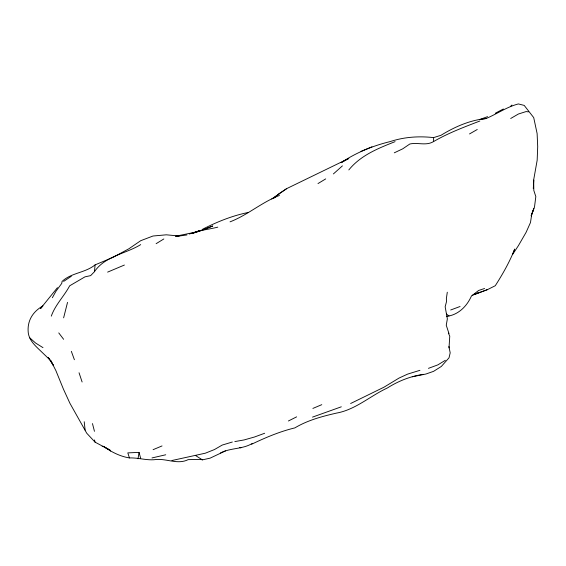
<?xml version="1.0" encoding="UTF-8"?>
<svg xmlns="http://www.w3.org/2000/svg" width="566" height="566" viewBox="0 0 566 566"><rect width="100%" height="100%" fill="white"/><g stroke="black" fill="none" stroke-linecap="round" stroke-linejoin="round"><path stroke-width="0.85" d="M394.29 152.82L402.759 148.808L409.834 143.997C417.8 142.186 426.191 146.106 433.606 141.55L433.606 137.609L441.006 135.288C454.675 126.848 469.922 120.155 486.038 118.549C496.962 113.964 506.825 106.903 518.392 103.932L524.208 105.41L533.717 117.615L537.12 133.562L537.7 146.615L537.169 160.228L533.809 179.104L533.342 188.598L533.674 180.052L533.809 190.409L535.825 196.607L534.488 207.064L531.177 215.894M449.022 347.906L449.758 336.147L448.378 333.133M51.294 316.146C55.291 304.763 64.078 296.301 69.668 285.809L84.978 276.852L90.652 275.621L94.458 271.694L95.088 264.881L112.945 257.396L128.871 248.785L140.708 240.699L152.997 236.015L166.333 234.812L179.245 236.022L186.957 234.947M447.289 292.226L446.369 298.593L446.517 301.572L445.159 306.793L447.359 318.884L446.249 325.224L449.022 333.664M138.019 458.778L139.038 452.39L127.803 452.878L129.451 457.929C138.529 457.59 147.11 460.781 156.124 459.514C166.793 458.51 177.809 464.849 188.131 459.649L200.711 459.373L202.366 459.861L210.078 458.163L225.494 450.883M63.625 317.837L67.531 302.371M531.205 215.809L533.809 208.606L531.729 214.373L530.476 222.544L526.097 232.343L518.392 245.679L512.57 254.537L514.72 249.054C509.655 261.895 502.714 274.093 495.271 285.731L487.559 289.58L472.143 295.374M52.348 297.737L55.921 291.313L61.744 283.41L62.069 281.422C71.288 272.685 85.183 272.968 95.088 264.881M57.456 287.655L40.504 308.59L42.896 305.951C32.609 311.717 26.871 321.17 28.3 333.126C29.446 340.605 35.304 345.861 40.504 350.828L50.933 360.853L53.381 365.41L48.209 357.578L49.843 359.544M94.458 271.694C105.064 255.981 125.482 253.971 140.708 244.611M348.819 169.934C360.655 155.31 378.123 148.356 395.068 141.656M342.416 165.866L333.402 173.925M510.688 106.189L511.947 105.05M273.668 198.242L279.448 193.551L272.996 198.496M271.744 199.013L286.707 188.612L348.819 158.459L341.114 162.718C356.092 152.608 372.739 145.823 390.222 141.571C404.386 136.915 418.925 135.974 433.606 137.609M63.625 281.429L71.337 276.258M286.707 188.612L279.533 193.367M156.124 243.677L163.829 238.965M445.336 360.301L437.858 364.879L428.441 368.346M230.044 221.844C247.583 215.087 261.888 202.182 279.448 195.461M317.986 183.575L325.698 178.906M510.688 118.492L518.392 114.021L526.097 111.573L528.432 111.87M469.511 133.944L477.244 129.508M433.606 141.55C448.237 133.024 464.12 127.102 479.855 121.018M252.471 443.334C242.708 449.418 230.61 447.664 220.464 452.97M495.307 113.242L503.358 108.99M288.398 420.991L296.641 416.852M202.748 229.138C217.323 221.745 232.548 215.604 248.615 212.392M350.623 403.516L383.996 387.186L399.037 378.067L407.612 374.119L419.93 370.32M479.126 292.226L474.06 294.568L487.559 289.58M251.594 444.246C265.581 437.56 279.845 431.504 294.865 427.889C307.579 420.269 322.082 416.399 336.416 413.116C355.455 409.756 370.157 395.974 387.356 387.986C398.344 381.031 410.506 376.256 423.389 374.331M124.4 265.037L107.618 272.119M312.878 408.426L321.785 404.669M153.096 449.68L162.025 445.937M360.995 151.398L371.94 146.82M195.39 232.244L199.748 230.433M264.669 433.259L254.467 437.009L244.123 439.931L234.826 441.586M203.597 229.626L212.717 225.99L202.366 230.185L191.902 233.602M487.559 116.631L479.855 119.497L486.038 118.549M191.796 233.383C200.208 230.037 209.073 229.357 217.783 227.143M450.685 309.984L460.073 306.503M312.51 417.114L341.312 406.812M192.348 233.369L194.662 232.548M446.362 316.387C458 315.184 466.837 306.447 471.4 296.103L478.574 290.485L484.588 288.49M189.263 234.034L202.366 229.923M232.329 442.025L222.197 445.074L214.5 449.531L205.401 453.175L171.88 460.526M197.456 231.756L175.396 236.277M165.739 454.774L151.992 457.944M412.232 376.786L425.901 374.027L433.57 371.346L441.31 366.457L449.022 357.818L450.189 352.851L448.909 346.47M176.068 236.34L179.245 236.022M102.17 446.369L103.337 446.305M129.451 457.929C120.282 456.472 111.608 452.085 104.052 446.779M239.368 447.444L240.911 447.862M50.933 360.853L55.921 370.709L63.47 389.217L69.922 403.289L86.754 433.245L95.088 442.166L109.875 450.048L110.469 451.081M104.066 446.716L109.875 450.048M42.988 347.644L35.573 343.017L29.51 337.619M195.433 455.432L202.366 459.861M446.376 314.024L449.022 315.962M58.758 332.914L63.625 339.296M71.337 351.337L74.394 359.735M79.042 372.761L82.112 381.993M94.458 439.952L95.088 442.166M139.038 452.39L140.708 458.432M92.47 423.58L94.458 431.327M84.221 421.741L85.126 430.118"/></g></svg>
